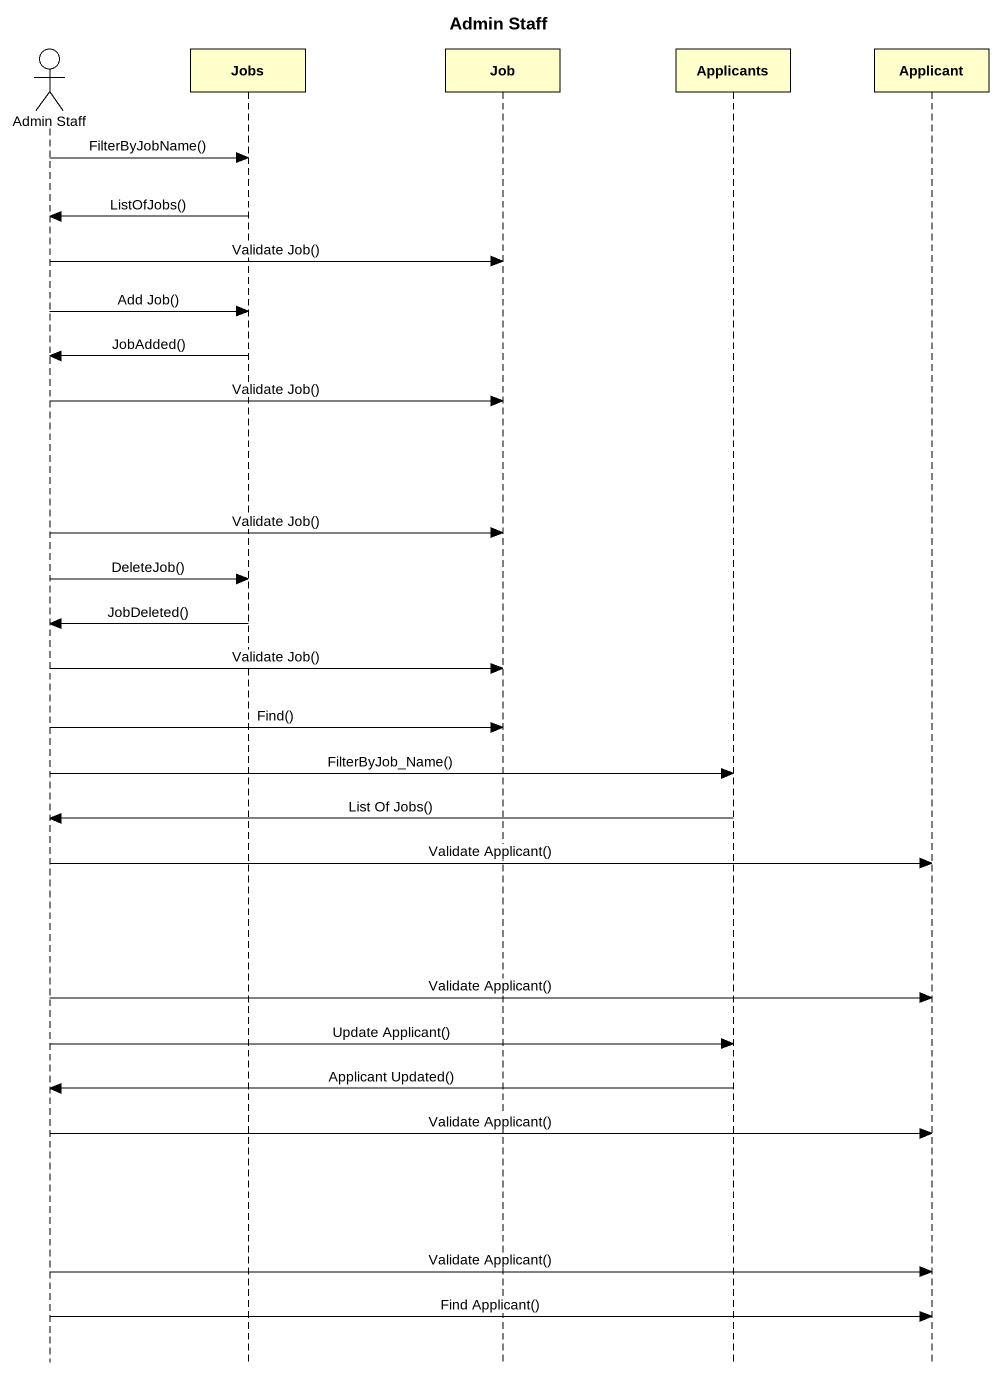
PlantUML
@startuml
title Admin Staff
hide footbox
actor "Admin Staff" as Admin_Staff
participant Jobs
participant Job
participant Applicants
participant Applicant

Admin_Staff -> Jobs : FilterByJobName()
Jobs -> Admin_Staff : ListOfJobs()
Admin_Staff -> Job : Validate Job()
Admin_Staff -> Jobs : Add Job()
Jobs -> Admin_Staff : JobAdded()
Admin_Staff -> Job : Validate Job()
Admin_Staff -> Job : Validate Job()
Admin_Staff -> Jobs : DeleteJob()
Jobs -> Admin_Staff : JobDeleted()
Admin_Staff -> Job : Validate Job()
Admin_Staff -> Job : Find()
Admin_Staff -> Applicants : FilterByJob_Name()
Applicants -> Admin_Staff : List Of Jobs()
Admin_Staff -> Applicant : Validate Applicant()
Admin_Staff -> Applicant : Validate Applicant()
Admin_Staff -> Applicants : Update Applicant()
Applicants -> Admin_Staff : Applicant Updated()
Admin_Staff -> Applicant : Validate Applicant()
Admin_Staff -> Applicant : Validate Applicant()
Admin_Staff -> Applicant : Find Applicant()
@enduml
